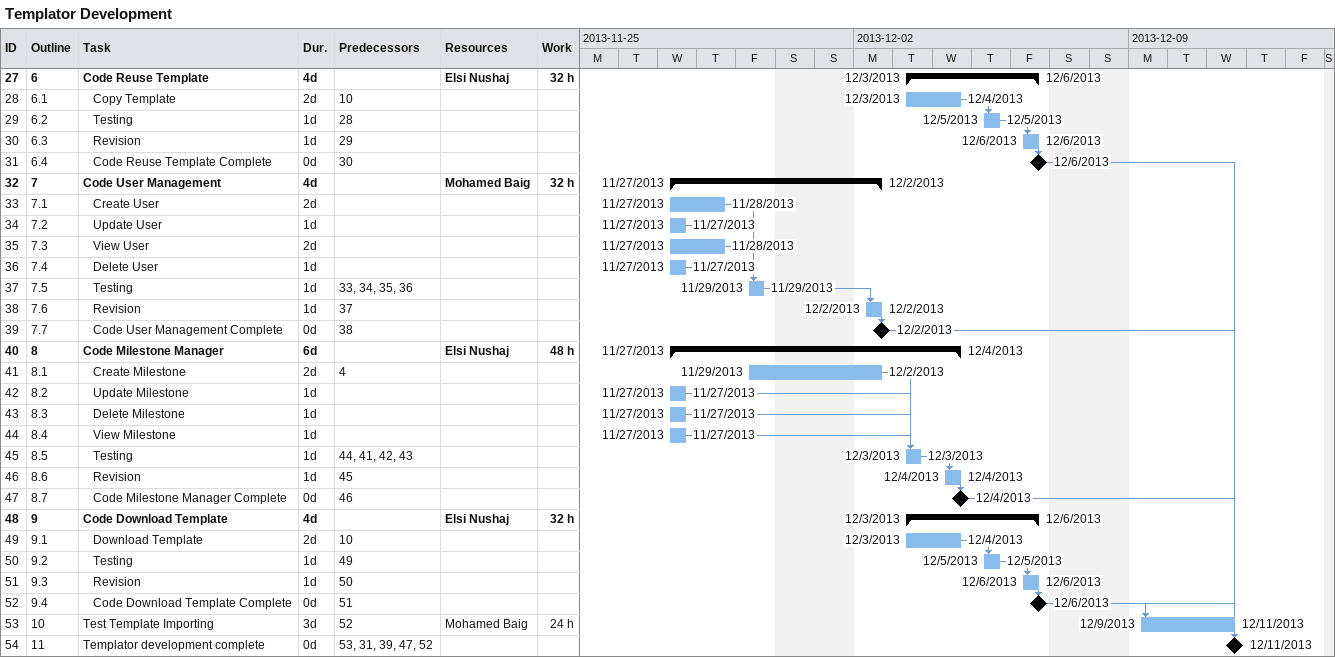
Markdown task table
Templator Development

| ID | WBS | Task | Duration | Start | Finish | Predecessors | Resources | Work (h) |
|---|---|---|---|---|---|---|---|---|
| 27 | 6 | **Code Reuse Template** | 4d | 2013-12-03 | 2013-12-06 |  | Elsi Nushaj | 32 |
| 28 | 6.1 | Copy Template | 2d | 2013-12-03 | 2013-12-04 | 10 |  |  |
| 29 | 6.2 | Testing | 1d | 2013-12-05 | 2013-12-05 | 28 |  |  |
| 30 | 6.3 | Revision | 1d | 2013-12-06 | 2013-12-06 | 29 |  |  |
| 31 | 6.4 | Code Reuse Template Complete | 0d | 2013-12-06 | 2013-12-06 | 30 |  |  |
| 32 | 7 | **Code User Management** | 4d | 2013-11-27 | 2013-12-02 |  | Mohamed Baig | 32 |
| 33 | 7.1 | Create User | 2d | 2013-11-27 | 2013-11-28 |  |  |  |
| 34 | 7.2 | Update User | 1d | 2013-11-27 | 2013-11-27 |  |  |  |
| 35 | 7.3 | View User | 2d | 2013-11-27 | 2013-11-28 |  |  |  |
| 36 | 7.4 | Delete User | 1d | 2013-11-27 | 2013-11-27 |  |  |  |
| 37 | 7.5 | Testing | 1d | 2013-11-29 | 2013-11-29 | 33, 34, 35, 36 |  |  |
| 38 | 7.6 | Revision | 1d | 2013-12-02 | 2013-12-02 | 37 |  |  |
| 39 | 7.7 | Code User Management Complete | 0d | 2013-12-02 | 2013-12-02 | 38 |  |  |
| 40 | 8 | **Code Milestone Manager** | 6d | 2013-11-27 | 2013-12-04 |  | Elsi Nushaj | 48 |
| 41 | 8.1 | Create Milestone | 2d | 2013-11-29 | 2013-12-02 | 4 |  |  |
| 42 | 8.2 | Update Milestone | 1d | 2013-11-27 | 2013-11-27 |  |  |  |
| 43 | 8.3 | Delete Milestone | 1d | 2013-11-27 | 2013-11-27 |  |  |  |
| 44 | 8.4 | View Milestone | 1d | 2013-11-27 | 2013-11-27 |  |  |  |
| 45 | 8.5 | Testing | 1d | 2013-12-03 | 2013-12-03 | 44, 41, 42, 43 |  |  |
| 46 | 8.6 | Revision | 1d | 2013-12-04 | 2013-12-04 | 45 |  |  |
| 47 | 8.7 | Code Milestone Manager Complete | 0d | 2013-12-04 | 2013-12-04 | 46 |  |  |
| 48 | 9 | **Code Download Template** | 4d | 2013-12-03 | 2013-12-06 |  | Elsi Nushaj | 32 |
| 49 | 9.1 | Download Template | 2d | 2013-12-03 | 2013-12-04 | 10 |  |  |
| 50 | 9.2 | Testing | 1d | 2013-12-05 | 2013-12-05 | 49 |  |  |
| 51 | 9.3 | Revision | 1d | 2013-12-06 | 2013-12-06 | 50 |  |  |
| 52 | 9.4 | Code Download Template Complete | 0d | 2013-12-06 | 2013-12-06 | 51 |  |  |
| 53 | 10 | Test Template Importing | 3d | 2013-12-09 | 2013-12-11 | 52 | Mohamed Baig | 24 |
| 54 | 11 | Templator development complete | 0d | 2013-12-11 | 2013-12-11 | 53, 31, 39, 47, 52 |  |  |
